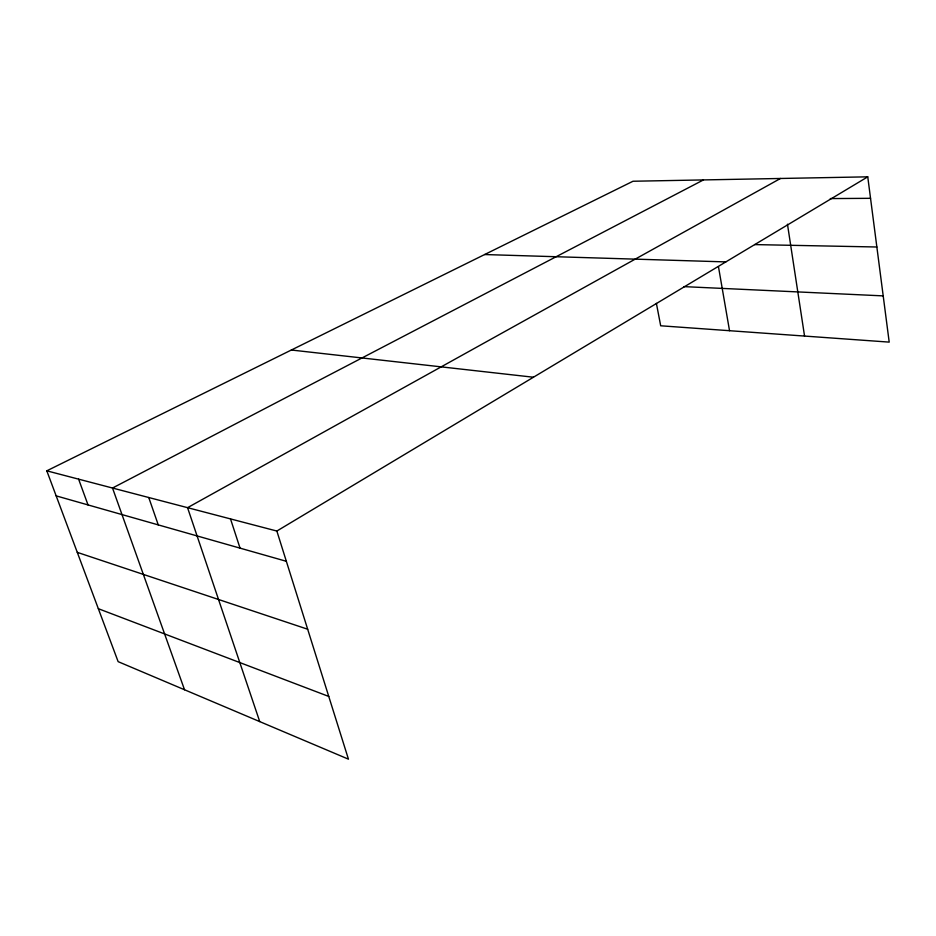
<?xml version="1.0" encoding="UTF-8"?>
<svg xmlns="http://www.w3.org/2000/svg" width="936" height="936" viewBox="0 0 936 936"><rect width="100%" height="100%" fill="white"/><g stroke="black" fill="none" stroke-linecap="round" stroke-linejoin="round"><path stroke-width="1.4" d="M276.857 531.04L348.449 759.166L118.135 661.647L46.8 470.831L276.857 531.04L867.754 176.834L889.2 342.12L660.687 325.786L656.393 303.381M780.484 178.472L187.551 507.675L259.728 721.597M703.451 179.923L112.519 488.03L184.521 689.75M46.8 470.831L633.005 181.245L867.754 176.834M830.314 198.584L870.538 198.315M754.627 244.589L876.856 246.999M484.626 254.545L725.845 261.904M684.005 286.627L883.198 295.881M291.353 350.017L533.45 377.231M56.16 495.869L286.346 561.296M77.29 552.369L307.675 629.226M98.35 608.704L328.77 696.442M78.612 479.162L88.031 504.937M148.754 497.519L158.266 524.897M230.513 518.918L240.037 548.133M718.485 266.818L729.53 330.7M787.468 224.219L804.55 336.071"/></g></svg>
